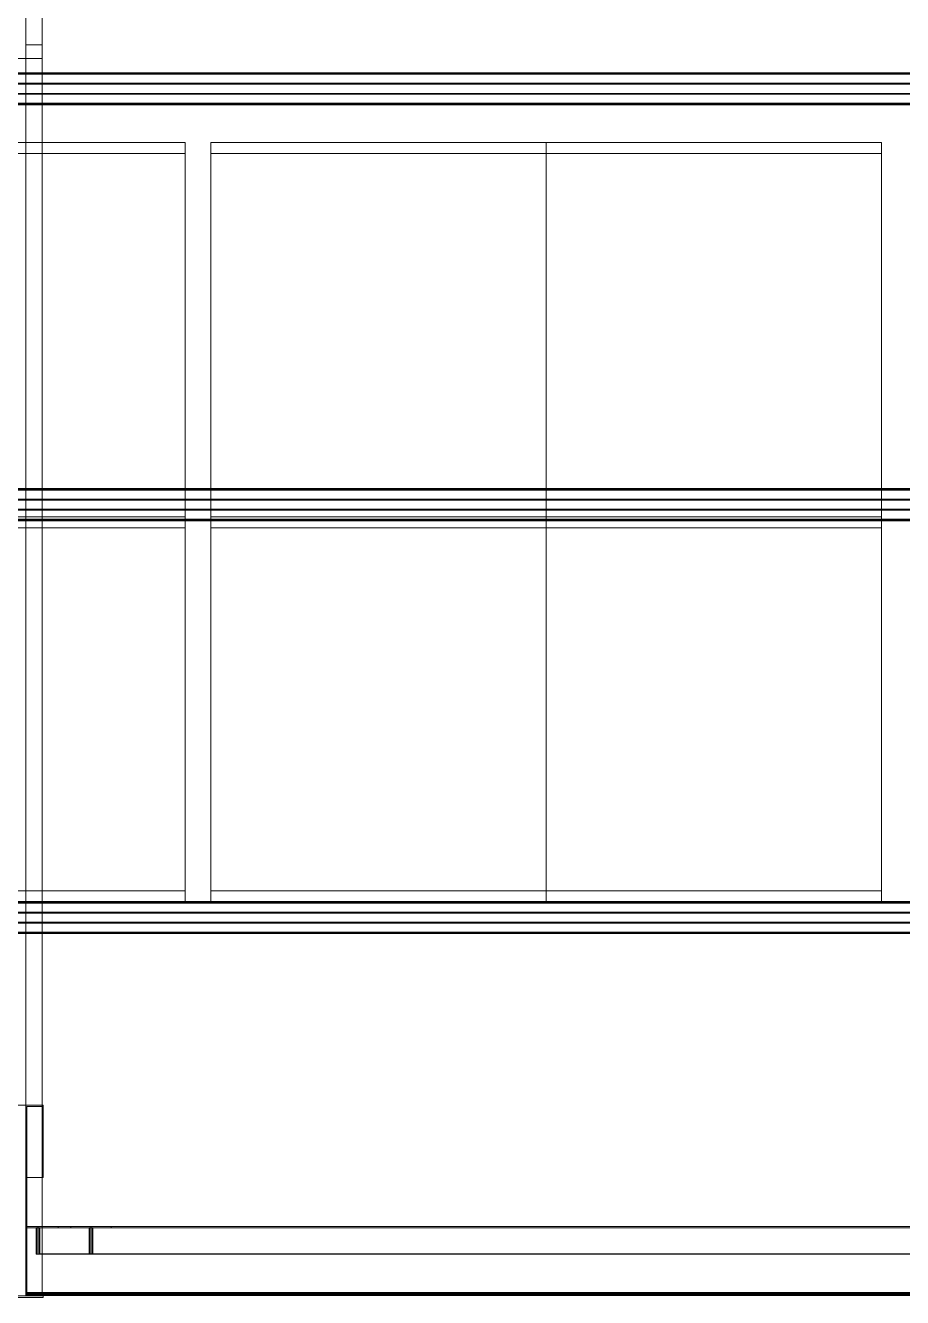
# Model space of a CAD drawing. Header units: centimetres. Extents: x -1906 to 5208, y -261 to 2955.
# Drawn here: x 2744.1 to 3063.1, y 281.2 to 743.7 of the extents above; entities that cross this region are included whole.
import ezdxf

# ---------------------------------------------------------------- set-up
doc = ezdxf.new("R2010")
doc.units = ezdxf.units.CM
for name, color, linetype, lineweight in [('Q-SPCQ', 7, 'Continuous', 18), ('S-BEAM', 7, 'Continuous', 18), ('S-COLS', 7, 'Continuous', 18)]:
    doc.layers.add(name, color=color, linetype=linetype, lineweight=lineweight)

# ---------------------------------------------------------------- blocks, each defined once
blk = doc.blocks.new('Costanera Perfil Z - Parametrizado - h_22cm-V73-Planta Bodega almacenamiento insumos')
at = {"layer": 'S-BEAM', "color": 254, "lineweight": 9, "true_color": 0xcccccc}
for p, q in [((-5.84, 671.79), (-5.84, -2399.57)), ((-5.54, 671.79), (-5.54, -2399.57)), ((-5.5, -2399.57), (-5.5, 671.79)), ((-5.26, 671.79), (-5.26, -2399.57)), ((1.67, 671.79), (1.67, -2399.57)), ((2.01, 671.79), (2.01, -2399.57)), ((-2.01, -20.75), (-2.01, -807.34)), ((-1.67, -20.75), (-1.67, -807.34)), ((5.26, -20.75), (5.26, -807.34)), ((5.5, -20.75), (5.5, -807.34)), ((5.54, -20.75), (5.54, -807.34)), ((5.84, -20.75), (5.84, -807.34)), ((-2.01, -807.34), (-2.01, -819.84)), ((-1.67, -807.34), (-1.67, -819.84)), ((5.26, -807.34), (5.26, -819.84)), ((5.5, -807.34), (5.5, -819.84)), ((5.54, -807.34), (5.54, -819.84)), ((5.84, -807.34), (5.84, -819.84))]:
    blk.add_line(p, q, dxfattribs=at)
blk = doc.blocks.new('Costanera Perfil Z - Parametrizado - h_22cm-V74-Planta Bodega almacenamiento insumos')
at = {"layer": 'S-BEAM', "color": 254, "lineweight": 9, "true_color": 0xcccccc}
for p, q in [((-5.84, 671.79), (-5.84, -2399.57)), ((-5.54, 671.79), (-5.54, -2399.57)), ((-5.5, -2399.57), (-5.5, 671.79)), ((-5.26, 671.79), (-5.26, -2399.57)), ((1.67, 671.79), (1.67, -2399.57)), ((2.01, 671.79), (2.01, -2399.57)), ((-2.01, -20.75), (-2.01, -807.34)), ((-1.67, -20.75), (-1.67, -807.34)), ((5.26, -20.75), (5.26, -807.34)), ((5.5, -20.75), (5.5, -807.34)), ((5.54, -20.75), (5.54, -807.34)), ((5.84, -20.75), (5.84, -807.34)), ((-2.01, -807.34), (-2.01, -819.84)), ((-1.67, -807.34), (-1.67, -819.84)), ((5.26, -807.34), (5.26, -819.84)), ((5.5, -807.34), (5.5, -819.84)), ((5.54, -807.34), (5.54, -819.84)), ((5.84, -807.34), (5.84, -819.84))]:
    blk.add_line(p, q, dxfattribs=at)
blk = doc.blocks.new('Costanera Perfil Z - Parametrizado - h_22cm-V75-Planta Bodega almacenamiento insumos')
at = {"layer": 'S-BEAM', "color": 254, "lineweight": 9, "true_color": 0xcccccc}
for p, q in [((-5.84, 671.79), (-5.84, -2399.57)), ((-5.54, 671.79), (-5.54, -2399.57)), ((-5.5, -2399.57), (-5.5, 671.79)), ((-5.26, 671.79), (-5.26, -2399.57)), ((1.67, 671.79), (1.67, -2399.57)), ((2.01, 671.79), (2.01, -2399.57)), ((-2.01, -20.75), (-2.01, -807.34)), ((-1.67, -20.75), (-1.67, -807.34)), ((5.26, -20.75), (5.26, -807.34)), ((5.5, -20.75), (5.5, -807.34)), ((5.54, -20.75), (5.54, -807.34)), ((5.84, -20.75), (5.84, -807.34)), ((-2.01, -807.34), (-2.01, -819.84)), ((-1.67, -807.34), (-1.67, -819.84)), ((5.26, -807.34), (5.26, -819.84)), ((5.5, -807.34), (5.5, -819.84)), ((5.54, -807.34), (5.54, -819.84)), ((5.84, -807.34), (5.84, -819.84))]:
    blk.add_line(p, q, dxfattribs=at)
blk = doc.blocks.new('RVR_Tensor angular doble L - d_25 mm-1744883-Planta Bodega almacenamiento insumos')
at = {"layer": 'S-BEAM', "color": 254, "lineweight": 9, "true_color": 0xcccccc}
for p, q in [((744.62, 5.03), (380.23, 5.03)), ((744.97, 5.03), (380.59, 5.03)), ((381.31, 5), (744.96, 5)), ((381.67, 5), (744.96, 5)), ((744.97, 5.03), (744.62, 5.03)), ((744.62, 5.03), (744.62, -4.47)), ((744.96, 5), (746, 5)), ((744.96, 5), (745.65, 5)), ((744.97, -4.97), (744.97, 5.03)), ((746, 5), (745.65, 5)), ((745.65, 5), (745.65, -5)), ((746, -4.5), (746, 5)), ((737.96, -4.47), (380.17, -4.47)), ((744.62, -4.47), (387.01, -4.47)), ((388.45, -4.5), (744.97, -4.5)), ((395.28, -4.5), (744.97, -4.5)), ((744.62, -4.47), (737.96, -4.47)), ((737.96, -4.47), (737.96, -4.97)), ((744.97, -4.5), (752.66, -4.5)), ((744.97, -4.5), (746, -4.5)), ((752.66, -4.5), (746, -4.5)), ((752.66, -5), (752.66, -4.5)), ((737.96, -4.97), (380.17, -4.97)), ((745.65, -5), (380.24, -5)), ((387.37, -4.97), (744.97, -4.97)), ((387.43, -5), (752.66, -5)), ((737.96, -4.97), (744.97, -4.97)), ((745.65, -5), (752.66, -5))]:
    blk.add_line(p, q, dxfattribs=at)
blk = doc.blocks.new('RVR_Tensor angular doble L - d_25 mm-1744892-Planta Bodega almacenamiento insumos')
at = {"layer": 'S-BEAM', "color": 254, "lineweight": 9, "true_color": 0xcccccc}
for p, q in [((-7.85, 4.97), (-4.17, 4.97)), ((-7.85, 4.97), (-2.35, 4.97)), ((-4.17, 4.97), (-4.17, -5.03)), ((-2.35, 4.97), (-4.17, 4.97)), ((-3.49, 5), (-2.35, 5)), ((-3.49, 5), (-2.35, 5)), ((-3.49, -5), (-3.49, 4.97)), ((-2.35, 5), (3.46, 5)), ((-2.35, 5), (8.08, 5)), ((8.08, 4.97), (-2.35, 4.97)), ((-2.35, 4.97), (8.08, 4.97)), ((8.08, 5), (3.46, 5)), ((3.46, 4.97), (3.46, 4.5)), ((387.65, 5), (8.08, 5)), ((8.08, 5), (380.51, 5)), ((15.07, 4.97), (8.08, 4.97)), ((8.08, 4.97), (15.07, 4.97)), ((15.78, 4.97), (15.09, 4.97)), ((15.09, 4.97), (15.78, 4.97)), ((379.84, 4.97), (15.78, 4.97)), ((15.78, 4.97), (372.66, 4.97)), ((-4.52, 4.47), (-7.85, 4.47)), ((-7.85, 4.47), (-2.35, 4.47)), ((-4.52, -5.03), (-4.52, 4.47)), ((-4.52, 4.47), (-2.35, 4.47)), ((-2.35, 4.5), (-3.14, 4.5)), ((-2.35, 4.5), (-3.14, 4.5)), ((-3.14, 4.47), (-3.14, -5)), ((3.46, 4.5), (-2.35, 4.5)), ((8.08, 4.5), (-2.35, 4.5)), ((-2.35, 4.47), (14.74, 4.47)), ((-2.35, 4.47), (14.74, 4.47)), ((8.08, 4.5), (3.46, 4.5)), ((15.78, 4.5), (8.08, 4.5)), ((15.78, 4.5), (8.08, 4.5)), ((14.74, 4.47), (15.78, 4.47)), ((14.74, 4.47), (15.78, 4.47)), ((387.65, 4.5), (15.78, 4.5)), ((380.87, 4.5), (15.78, 4.5)), ((15.78, 4.47), (16.13, 4.47)), ((15.78, 4.47), (16.13, 4.47)), ((16.13, 4.47), (372.66, 4.47)), ((16.13, 4.47), (379.44, 4.47)), ((-4.17, -5.03), (-4.52, -5.03)), ((-4.52, -5.03), (-2.35, -5.03)), ((-4.17, -5.03), (-2.35, -5.03)), ((-3.14, -5), (-3.49, -5)), ((-2.35, -5), (-3.49, -5)), ((-2.35, -5), (-3.14, -5)), ((14.74, -5), (-2.35, -5)), ((14.74, -5), (-2.35, -5)), ((-2.35, -5.03), (15.78, -5.03)), ((-2.35, -5.03), (15.78, -5.03)), ((15.78, -5), (14.74, -5)), ((15.78, -5), (14.74, -5)), ((380.87, -5), (15.78, -5)), ((380.51, -5), (15.78, -5)), ((15.78, -5.03), (380.52, -5.03)), ((15.78, -5.03), (380.87, -5.03))]:
    blk.add_line(p, q, dxfattribs=at)
blk = doc.blocks.new('Costanera Perfil Z - Parametrizado - h_22cm-1725872-Planta Bodega almacenamiento insumos')
at = {"layer": 'S-BEAM', "color": 254, "lineweight": 9, "true_color": 0xcccccc}
for p, q in [((10.45, 821.84), (10.45, 816.33)), ((10.45, 821.84), (10.45, 816.33)), ((10.75, 821.84), (10.75, 816.33)), ((10.75, 821.84), (10.75, 816.33)), ((10.45, 816.33), (10.45, 29.74)), ((10.45, 816.33), (10.45, 29.74)), ((10.75, 816.33), (10.75, 29.74)), ((10.75, 816.33), (10.75, 29.74))]:
    blk.add_line(p, q, dxfattribs=at)
blk = doc.blocks.new('Costanera Perfil Z - Parametrizado - h_22cm-1725829-Planta Bodega almacenamiento insumos')
at = {"layer": 'S-BEAM', "color": 254, "lineweight": 9, "true_color": 0xcccccc}
for p, q in [((10.45, 822.66), (10.45, 817.16)), ((10.45, 822.66), (10.45, 817.16)), ((10.75, 822.67), (10.75, 817.16)), ((10.75, 822.67), (10.75, 817.16)), ((10.45, 817.16), (10.45, 30.57)), ((10.45, 817.16), (10.45, 30.57)), ((10.75, 817.16), (10.75, 30.57)), ((10.75, 817.16), (10.75, 30.57))]:
    blk.add_line(p, q, dxfattribs=at)
blk = doc.blocks.new('Costanera Perfil Z - Parametrizado - h_22cm-1725795-Planta Bodega almacenamiento insumos')
at = {"layer": 'S-BEAM', "color": 254, "lineweight": 9, "true_color": 0xcccccc}
for p, q in [((10.45, 822.24), (10.45, 816.74)), ((10.45, 822.24), (10.45, 816.74)), ((10.75, 822.25), (10.75, 816.74)), ((10.75, 822.25), (10.75, 816.74)), ((10.45, 816.74), (10.45, 30.15)), ((10.45, 816.74), (10.45, 30.15)), ((10.75, 816.74), (10.75, 30.15)), ((10.75, 816.74), (10.75, 30.15))]:
    blk.add_line(p, q, dxfattribs=at)
blk = doc.blocks.new('Costanera Perfil Z - Parametrizado - h_22cm-1725974-Planta Bodega almacenamiento insumos')
at = {"layer": 'S-BEAM', "color": 254, "lineweight": 9, "true_color": 0xcccccc}
for p, q in [((10.45, -172.73), (10.45, -178.23)), ((10.45, -172.73), (10.45, -178.23)), ((10.75, -172.73), (10.75, -178.23)), ((10.75, -172.73), (10.75, -178.23)), ((10.45, -178.23), (10.45, -964.82)), ((10.45, -178.23), (10.45, -964.82)), ((10.75, -178.23), (10.75, -964.82)), ((10.75, -178.23), (10.75, -964.82))]:
    blk.add_line(p, q, dxfattribs=at)
blk = doc.blocks.new('Costanera Perfil Z - Parametrizado - h_22cm-V77-Planta Bodega almacenamiento insumos')
at = {"layer": 'S-BEAM', "color": 254, "lineweight": 9, "true_color": 0xcccccc}
for p, q in [((10.45, -172.73), (10.45, -178.23)), ((10.45, -172.73), (10.45, -178.23)), ((10.75, -172.73), (10.75, -178.23)), ((10.75, -172.73), (10.75, -178.23)), ((10.45, -178.23), (10.45, -964.82)), ((10.45, -178.23), (10.45, -964.82)), ((10.75, -178.23), (10.75, -964.82)), ((10.75, -178.23), (10.75, -964.82))]:
    blk.add_line(p, q, dxfattribs=at)
blk = doc.blocks.new('Costanera Perfil Z - Parametrizado - h_22cm-V78-Planta Bodega almacenamiento insumos')
at = {"layer": 'S-BEAM', "color": 254, "lineweight": 9, "true_color": 0xcccccc}
for p, q in [((10.45, -172.73), (10.45, -178.23)), ((10.45, -172.73), (10.45, -178.23)), ((10.75, -172.73), (10.75, -178.23)), ((10.75, -172.73), (10.75, -178.23)), ((10.45, -178.23), (10.45, -964.82)), ((10.45, -178.23), (10.45, -964.82)), ((10.75, -178.23), (10.75, -964.82)), ((10.75, -178.23), (10.75, -964.82))]:
    blk.add_line(p, q, dxfattribs=at)
blk = doc.blocks.new('PQ_RVR_EST-01_ZZ_ZZ_MO_T_A_rvt-2-Planta Bodega almacenamiento insumos')
at = {"layer": 'S-BEAM', "color": 254, "true_color": 0xcccccc}
for p, q in [((-3346.49, 736.66), (-3346.49, 1217.71)), ((-3340.6, 736.66), (-3346.49, 736.66)), ((-3340.6, 731.75), (-3340.6, 736.66)), ((-3353.1, 731.75), (-3340.6, 731.75))]:
    blk.add_line(p, q, dxfattribs=at)
at = {"layer": 'S-BEAM', "color": 254, "lineweight": 9, "true_color": 0xcccccc}
for p, q in [((-3346.49, 1217.71), (-3346.49, 726.56)), ((-3340.6, 1217.71), (-3340.6, 736.66)), ((-3340.6, 1217.71), (-3340.6, 736.66)), ((-3346.49, 726.56), (-3346.49, 736.66)), ((-3340.6, 726.56), (-3340.6, 736.66)), ((-3340.6, 736.66), (-3340.6, 726.56)), ((-3340.6, 736.66), (-3340.6, 726.56)), ((-3340.6, 731.75), (-3340.6, 726.56)), ((-3346.49, 722.08), (-3346.49, 726.56)), ((-3346.49, 726.56), (-3346.49, 722.73)), ((-3340.6, 722.08), (-3340.6, 726.56)), ((-3340.6, 726.56), (-3340.6, 721.97)), ((-3340.6, 726.56), (-3340.6, 722.73)), ((-3340.6, 726.56), (-3340.6, 722.73)), ((-3346.49, 722.73), (-3346.49, 722.38)), ((-3346.49, 722.38), (-3346.49, 719.05)), ((-3346.49, 719.05), (-3346.49, 722.08)), ((-3340.6, 722.73), (-3340.6, 722.38)), ((-3340.6, 722.73), (-3340.6, 722.38)), ((-3340.6, 722.38), (-3340.6, 719.05)), ((-3340.6, 722.38), (-3340.6, 719.05)), ((-3340.6, 719.05), (-3340.6, 722.08)), ((-3340.6, 721.97), (-3340.6, 719.05)), ((-3346.49, 718.7), (-3346.49, 719.05)), ((-3346.49, 719.05), (-3346.49, 718.7)), ((-3346.49, 575.34), (-3346.49, 718.7)), ((-3346.49, 718.7), (-3346.49, 714.87)), ((-3340.6, 718.7), (-3340.6, 719.05)), ((-3340.6, 719.05), (-3340.6, 718.7)), ((-3340.6, 719.05), (-3340.6, 718.7)), ((-3340.6, 719.05), (-3340.6, 718.7)), ((-3340.6, 575.34), (-3340.6, 718.7)), ((-3340.6, 718.7), (-3340.6, 575.34)), ((-3340.6, 718.7), (-3340.6, 714.87)), ((-3340.6, 718.7), (-3340.6, 714.87)), ((-3346.49, 714.87), (-3346.49, 575.34)), ((-3340.6, 714.87), (-3340.6, 575.34)), ((-3340.6, 714.87), (-3340.6, 575.34)), ((-3346.49, 570.94), (-3346.49, 575.34)), ((-3346.49, 575.34), (-3346.49, 571.51)), ((-3340.6, 570.94), (-3340.6, 575.34)), ((-3340.6, 575.34), (-3340.6, 570.84)), ((-3340.6, 575.34), (-3340.6, 571.51)), ((-3340.6, 575.34), (-3340.6, 571.51)), ((-3346.49, 571.51), (-3346.49, 571.16)), ((-3346.49, 571.16), (-3346.49, 567.83)), ((-3346.49, 567.83), (-3346.49, 570.94)), ((-3340.6, 571.51), (-3340.6, 571.16)), ((-3340.6, 571.51), (-3340.6, 571.16)), ((-3340.6, 571.16), (-3340.6, 567.83)), ((-3340.6, 571.16), (-3340.6, 567.83)), ((-3340.6, 567.83), (-3340.6, 570.94)), ((-3340.6, 570.84), (-3340.6, 567.83)), ((-3346.49, 567.48), (-3346.49, 567.83)), ((-3346.49, 567.83), (-3346.49, 567.48)), ((-3346.49, 425.22), (-3346.49, 567.48)), ((-3346.49, 567.48), (-3346.49, 563.66)), ((-3340.6, 567.48), (-3340.6, 567.83)), ((-3340.6, 567.83), (-3340.6, 567.48)), ((-3340.6, 567.83), (-3340.6, 567.48)), ((-3340.6, 567.83), (-3340.6, 567.48)), ((-3340.6, 425.22), (-3340.6, 567.48)), ((-3340.6, 567.48), (-3340.6, 425.22)), ((-3340.6, 567.48), (-3340.6, 563.66)), ((-3340.6, 567.48), (-3340.6, 563.66)), ((-3346.49, 563.66), (-3346.49, 425.22)), ((-3340.6, 563.66), (-3340.6, 425.22)), ((-3340.6, 563.66), (-3340.6, 425.22)), ((-3346.49, 420.87), (-3346.49, 425.22)), ((-3346.49, 425.22), (-3346.49, 421.39)), ((-3346.49, 421.39), (-3346.49, 421.04)), ((-3346.49, 421.04), (-3346.49, 417.71)), ((-3340.6, 420.87), (-3340.6, 425.22)), ((-3340.6, 425.22), (-3340.6, 420.77)), ((-3340.6, 425.22), (-3340.6, 421.39)), ((-3340.6, 425.22), (-3340.6, 421.39)), ((-3340.6, 421.39), (-3340.6, 421.04)), ((-3340.6, 421.39), (-3340.6, 421.04)), ((-3340.6, 421.04), (-3340.6, 417.71)), ((-3340.6, 421.04), (-3340.6, 417.71)), ((-3346.49, 417.71), (-3346.49, 420.87)), ((-3346.49, 417.36), (-3346.49, 417.71)), ((-3346.49, 417.71), (-3346.49, 417.36)), ((-3346.49, 281.82), (-3346.49, 417.36)), ((-3346.49, 417.36), (-3346.49, 413.54)), ((-3340.6, 417.71), (-3340.6, 420.87)), ((-3340.6, 420.77), (-3340.6, 417.71)), ((-3340.6, 417.36), (-3340.6, 417.71)), ((-3340.6, 417.71), (-3340.6, 417.36)), ((-3340.6, 417.71), (-3340.6, 417.36)), ((-3340.6, 417.71), (-3340.6, 417.36)), ((-3340.6, 281.82), (-3340.6, 417.36)), ((-3340.6, 417.36), (-3340.6, 281.82)), ((-3340.6, 417.36), (-3340.6, 413.54)), ((-3340.6, 417.36), (-3340.6, 413.54)), ((-3346.49, 413.54), (-3346.49, 351.24)), ((-3340.6, 413.54), (-3340.6, 351.24)), ((-3340.6, 413.54), (-3340.6, 351.24)), ((-3340.6, 350.61), (-3340.6, 281.82)), ((-3340.6, 350.59), (-3340.6, 281.82)), ((-3353.1, 281.82), (-3340.6, 281.82)), ((-3340.6, 281.82), (-3346.49, 281.82)), ((-3340.6, 281.82), (-3346.1, 281.82)), ((-3346.1, 281.82), (-3340.6, 281.82))]:
    blk.add_line(p, q, dxfattribs=at)
at = {"layer": 'S-COLS', "color": 253, "lineweight": 9, "true_color": 0xaaaaaa}
for p, q in [((-3352.7, 351.24), (-3340.6, 351.24)), ((-3346.1, 350.65), (-3346.1, 281.82)), ((-3340.6, 350.65), (-3346.1, 350.65)), ((-3340.6, 351.24), (-3340.2, 351.24)), ((-3340.2, 350.65), (-3340.6, 350.65)), ((-3340.2, 351.24), (-3340.2, 350.65)), ((-3340.2, 324.91), (-3340.2, 350.65)), ((-3340.6, 324.91), (-3346.1, 324.91)), ((-3340.2, 324.91), (-3340.6, 324.91)), ((-3340.2, 281.24), (-3352.7, 281.24)), ((-3346.1, 281.82), (-3340.6, 281.82)), ((-3346.1, 281.82), (-3340.6, 281.82)), ((-3340.6, 281.82), (-3340.2, 281.82)), ((-3340.6, 281.82), (-3340.2, 281.82)), ((-3340.2, 281.82), (-3340.2, 281.24))]:
    blk.add_line(p, q, dxfattribs=at)
at = {"layer": 'S-BEAM', "color": 254, "lineweight": 9, "true_color": 0xcccccc}
for name, p, rotation in [('Costanera Perfil Z - Parametrizado - h_22cm-V75-Planta Bodega almacenamiento insumos', (-2533.25, 720.72), 269.9999999999998), ('Costanera Perfil Z - Parametrizado - h_22cm-V74-Planta Bodega almacenamiento insumos', (-2533.25, 569.5), 269.9999999999998), ('Costanera Perfil Z - Parametrizado - h_22cm-V73-Planta Bodega almacenamiento insumos', (-2533.25, 419.38), 269.9999999999998), ('RVR_Tensor angular doble L - d_25 mm-1744883-Planta Bodega almacenamiento insumos', (-2577.51, 302.09), 180), ('Costanera Perfil Z - Parametrizado - h_22cm-1725872-Planta Bodega almacenamiento insumos', (-2524.27, 272.34), 90.00000000000001), ('Costanera Perfil Z - Parametrizado - h_22cm-1725829-Planta Bodega almacenamiento insumos', (-2523.44, 272.08), 90.00000000000001), ('Costanera Perfil Z - Parametrizado - h_22cm-1725795-Planta Bodega almacenamiento insumos', (-2523.85, 271.54), 90.00000000000001), ('Costanera Perfil Z - Parametrizado - h_22cm-1725974-Planta Bodega almacenamiento insumos', (-3518.83, 271.54), 90.00000000000001), ('Costanera Perfil Z - Parametrizado - h_22cm-V77-Planta Bodega almacenamiento insumos', (-3518.83, 271.54), 90.00000000000001), ('Costanera Perfil Z - Parametrizado - h_22cm-V78-Planta Bodega almacenamiento insumos', (-3518.83, 271.54), 90.00000000000001)]:
    blk.add_blockref(name, p, dxfattribs=dict(at, rotation=rotation))
blk.add_blockref('RVR_Tensor angular doble L - d_25 mm-1744892-Planta Bodega almacenamiento insumos', (-3338.25, 302.09), dxfattribs=at)
blk = doc.blocks.new('RVR-Rack Almacenamiento - Default-V134-Planta Bodega almacenamiento insumos')
at = {"layer": 'Q-SPCQ', "color": 253, "true_color": 0xaaaaaa}
for p, q in [((-70.01, 3.53), (-70.01, 60.96)), ((-70.01, 60.96), (-67.5, 60.96)), ((-67.5, 60.96), (-66.04, 60.96)), ((-66.04, 3.53), (-66.04, 60.96)), ((-66.04, 60.96), (-63.67, 60.96)), ((-66.04, 60.96), (-66.04, 3.53)), ((-63.67, 60.96), (-63.32, 60.96)), ((-63.32, 60.96), (-59.99, 60.96)), ((-59.99, 60.96), (-59.64, 60.96)), ((-59.64, 60.96), (-55.81, 60.96)), ((-55.81, 60.96), (66.04, 60.96)), ((66.04, 60.96), (66.04, 3.53)), ((66.04, 3.53), (66.04, 60.96)), ((66.04, 60.96), (70.01, 60.96)), ((70.01, 60.96), (70.01, 3.53)), ((-70.01, -2.37), (-70.01, 3.53)), ((-66.04, -2.37), (-66.04, 3.53)), ((-66.04, 3.53), (-66.04, -2.37)), ((66.04, 3.53), (66.04, -2.37)), ((66.04, -2.37), (66.04, 3.53)), ((70.01, 3.53), (70.01, -2.37)), ((-70.01, -3.08), (-70.01, -2.37)), ((-70.01, -8.97), (-70.01, -3.08)), ((-66.04, -3.08), (-66.04, -2.37)), ((-66.04, -2.37), (-66.04, -3.08)), ((-66.04, -8.97), (-66.04, -3.08)), ((-66.04, -3.08), (-66.04, -8.97)), ((66.04, -2.37), (66.04, -3.08)), ((66.04, -3.08), (66.04, -2.37)), ((66.04, -3.08), (66.04, -8.97)), ((66.04, -8.97), (66.04, -3.08)), ((70.01, -2.37), (70.01, -3.08)), ((70.01, -3.08), (70.01, -8.97)), ((-70.01, -60.96), (-70.01, -8.97)), ((-66.04, -60.96), (-66.04, -8.97)), ((-66.04, -8.97), (-66.04, -60.96)), ((66.04, -8.97), (66.04, -60.96)), ((66.04, -60.96), (66.04, -8.97)), ((70.01, -8.97), (70.01, -60.96)), ((-67.5, -60.96), (-70.01, -60.96)), ((-66.04, -60.96), (-67.5, -60.96)), ((-63.67, -60.96), (-66.04, -60.96)), ((-63.32, -60.96), (-63.67, -60.96)), ((-59.99, -60.96), (-63.32, -60.96)), ((-59.64, -60.96), (-59.99, -60.96)), ((-55.81, -60.96), (-59.64, -60.96)), ((66.04, -60.96), (-55.81, -60.96)), ((70.01, -60.96), (66.04, -60.96))]:
    blk.add_line(p, q, dxfattribs=at)
blk = doc.blocks.new('RVR-Rack Almacenamiento - Default-V135-Planta Bodega almacenamiento insumos')
at = {"layer": 'Q-SPCQ', "color": 253, "true_color": 0xaaaaaa}
for p, q in [((-70.01, 3.53), (-70.01, 60.96)), ((-70.01, 60.96), (-69.89, 60.96)), ((-69.89, 60.96), (-66.04, 60.96)), ((-66.04, 3.53), (-66.04, 60.96)), ((-66.04, 60.96), (66.04, 60.96)), ((-66.04, 60.96), (-66.04, 3.53)), ((66.04, 60.96), (66.04, 3.53)), ((66.04, 3.53), (66.04, 60.96)), ((66.04, 60.96), (68.55, 60.96)), ((68.55, 60.96), (70.01, 60.96)), ((70.01, 60.96), (70.01, 3.53)), ((-70.01, -2.37), (-70.01, 3.53)), ((-66.04, -2.37), (-66.04, 3.53)), ((-66.04, 3.53), (-66.04, -2.37)), ((66.04, 3.53), (66.04, -2.37)), ((66.04, -2.37), (66.04, 3.53)), ((70.01, 3.53), (70.01, -2.37)), ((-70.01, -3.08), (-70.01, -2.37)), ((-70.01, -8.97), (-70.01, -3.08)), ((-66.04, -3.08), (-66.04, -2.37)), ((-66.04, -2.37), (-66.04, -3.08)), ((-66.04, -8.97), (-66.04, -3.08)), ((-66.04, -3.08), (-66.04, -8.97)), ((66.04, -2.37), (66.04, -3.08)), ((66.04, -3.08), (66.04, -2.37)), ((66.04, -3.08), (66.04, -8.97)), ((66.04, -8.97), (66.04, -3.08)), ((70.01, -2.37), (70.01, -3.08)), ((70.01, -3.08), (70.01, -8.97)), ((-70.01, -60.96), (-70.01, -8.97)), ((-66.04, -60.96), (-66.04, -8.97)), ((-66.04, -8.97), (-66.04, -60.96)), ((66.04, -8.97), (66.04, -60.96)), ((66.04, -60.96), (66.04, -8.97)), ((70.01, -8.97), (70.01, -60.96)), ((-69.89, -60.96), (-70.01, -60.96)), ((-66.04, -60.96), (-69.89, -60.96)), ((66.04, -60.96), (-66.04, -60.96)), ((68.55, -60.96), (66.04, -60.96)), ((70.01, -60.96), (68.55, -60.96))]:
    blk.add_line(p, q, dxfattribs=at)
blk = doc.blocks.new('RVR-Rack Almacenamiento - Default-V129-Planta Bodega almacenamiento insumos')
at = {"layer": 'Q-SPCQ', "color": 253, "true_color": 0xaaaaaa}
for p, q in [((-70.01, -60.96), (-70.01, 60.96)), ((-70.01, 60.96), (-67.5, 60.96)), ((-67.5, 60.96), (-66.04, 60.96)), ((-66.04, -60.96), (-66.04, 60.96)), ((-66.04, 60.96), (-63.67, 60.96)), ((-66.04, 60.96), (-66.04, -60.96)), ((-63.67, 60.96), (-63.32, 60.96)), ((-63.32, 60.96), (-59.99, 60.96)), ((-59.99, 60.96), (-59.64, 60.96)), ((-59.64, 60.96), (-55.81, 60.96)), ((-55.81, 60.96), (66.04, 60.96)), ((66.04, 60.96), (66.04, -60.96)), ((66.04, -60.96), (66.04, 60.96)), ((66.04, 60.96), (70.01, 60.96)), ((70.01, 60.96), (70.01, -60.96)), ((-67.5, -60.96), (-70.01, -60.96)), ((-66.04, -60.96), (-67.5, -60.96)), ((-63.67, -60.96), (-66.04, -60.96)), ((-63.32, -60.96), (-63.67, -60.96)), ((-59.99, -60.96), (-63.32, -60.96)), ((-59.64, -60.96), (-59.99, -60.96)), ((-55.81, -60.96), (-59.64, -60.96)), ((66.04, -60.96), (-55.81, -60.96)), ((70.01, -60.96), (66.04, -60.96))]:
    blk.add_line(p, q, dxfattribs=at)
blk = doc.blocks.new('RVR-Rack Almacenamiento - Default-V128-Planta Bodega almacenamiento insumos')
at = {"layer": 'Q-SPCQ', "color": 253, "true_color": 0xaaaaaa}
for p, q in [((-67.5, 60.96), (-70.01, 60.96)), ((-70.01, 60.96), (-70.01, -60.96)), ((-66.04, 60.96), (-67.5, 60.96)), ((-63.67, 60.96), (-66.04, 60.96)), ((-66.04, 60.96), (-66.04, -60.96)), ((-66.04, -60.96), (-66.04, 60.96)), ((-63.32, 60.96), (-63.67, 60.96)), ((-59.99, 60.96), (-63.32, 60.96)), ((-59.64, 60.96), (-59.99, 60.96)), ((-55.81, 60.96), (-59.64, 60.96)), ((66.04, 60.96), (-55.81, 60.96)), ((66.04, -60.96), (66.04, 60.96)), ((70.01, 60.96), (66.04, 60.96)), ((66.04, 60.96), (66.04, -60.96)), ((70.01, -60.96), (70.01, 60.96)), ((-70.01, -60.96), (-67.5, -60.96)), ((-67.5, -60.96), (-66.04, -60.96)), ((-66.04, -60.96), (-63.67, -60.96)), ((-63.67, -60.96), (-63.32, -60.96)), ((-63.32, -60.96), (-59.99, -60.96)), ((-59.99, -60.96), (-59.64, -60.96)), ((-59.64, -60.96), (-55.81, -60.96)), ((-55.81, -60.96), (66.04, -60.96)), ((66.04, -60.96), (70.01, -60.96))]:
    blk.add_line(p, q, dxfattribs=at)
blk = doc.blocks.new('RVR-Rack Almacenamiento - Default-V131-Planta Bodega almacenamiento insumos')
at = {"layer": 'Q-SPCQ', "color": 253, "true_color": 0xaaaaaa}
for p, q in [((-70.01, -60.96), (-70.01, 60.96)), ((-70.01, 60.96), (-69.89, 60.96)), ((-69.89, 60.96), (-66.04, 60.96)), ((-66.04, -60.96), (-66.04, 60.96)), ((-66.04, 60.96), (66.04, 60.96)), ((-66.04, 60.96), (-66.04, -60.96)), ((66.04, 60.96), (66.04, -60.96)), ((66.04, -60.96), (66.04, 60.96)), ((66.04, 60.96), (68.55, 60.96)), ((68.55, 60.96), (70.01, 60.96)), ((70.01, 60.96), (70.01, -60.96)), ((-69.89, -60.96), (-70.01, -60.96)), ((-66.04, -60.96), (-69.89, -60.96)), ((66.04, -60.96), (-66.04, -60.96)), ((68.55, -60.96), (66.04, -60.96)), ((70.01, -60.96), (68.55, -60.96))]:
    blk.add_line(p, q, dxfattribs=at)
blk = doc.blocks.new('RVR-Rack Almacenamiento - Default-V130-Planta Bodega almacenamiento insumos')
at = {"layer": 'Q-SPCQ', "color": 253, "true_color": 0xaaaaaa}
for p, q in [((-69.89, 60.96), (-70.01, 60.96)), ((-70.01, 60.96), (-70.01, -60.96)), ((-66.04, 60.96), (-69.89, 60.96)), ((66.04, 60.96), (-66.04, 60.96)), ((-66.04, 60.96), (-66.04, -60.96)), ((-66.04, -60.96), (-66.04, 60.96)), ((66.04, -60.96), (66.04, 60.96)), ((68.55, 60.96), (66.04, 60.96)), ((66.04, 60.96), (66.04, -60.96)), ((70.01, 60.96), (68.55, 60.96)), ((70.01, -60.96), (70.01, 60.96)), ((-70.01, -60.96), (-69.89, -60.96)), ((-69.89, -60.96), (-66.04, -60.96)), ((-66.04, -60.96), (66.04, -60.96)), ((66.04, -60.96), (68.55, -60.96)), ((68.55, -60.96), (70.01, -60.96))]:
    blk.add_line(p, q, dxfattribs=at)
blk = doc.blocks.new('PQ_RVR_ARQ-01_ZZ_ZZ_MO_T_A_rvt-2-Planta Bodega almacenamiento insumos')
at = {"layer": 'Q-SPCQ', "color": 253, "lineweight": 9, "true_color": 0xaaaaaa}
for name, p, rotation in [('RVR-Rack Almacenamiento - Default-V134-Planta Bodega almacenamiento insumos', (-3349.57, 631.15), 90.0000000000001), ('RVR-Rack Almacenamiento - Default-V128-Planta Bodega almacenamiento insumos', (-3218.28, 631.15), 89.9999999999999), ('RVR-Rack Almacenamiento - Default-V129-Planta Bodega almacenamiento insumos', (-3096.36, 631.15), 90.0000000000001), ('RVR-Rack Almacenamiento - Default-V135-Planta Bodega almacenamiento insumos', (-3349.57, 495.1), 90.0000000000001), ('RVR-Rack Almacenamiento - Default-V130-Planta Bodega almacenamiento insumos', (-3218.28, 495.1), 89.9999999999999), ('RVR-Rack Almacenamiento - Default-V131-Planta Bodega almacenamiento insumos', (-3096.36, 495.1), 90.0000000000001)]:
    blk.add_blockref(name, p, dxfattribs=dict(at, rotation=rotation))

msp = doc.modelspace()

# ---------------------------------------------------------------- block references
at = {"lineweight": 5}
for name in ['PQ_RVR_ARQ-01_ZZ_ZZ_MO_T_A_rvt-2-Planta Bodega almacenamiento insumos', 'PQ_RVR_EST-01_ZZ_ZZ_MO_T_A_rvt-2-Planta Bodega almacenamiento insumos']:
    msp.add_blockref(name, (6090.75, 0), dxfattribs=at)

doc.saveas('drawing.dxf')
